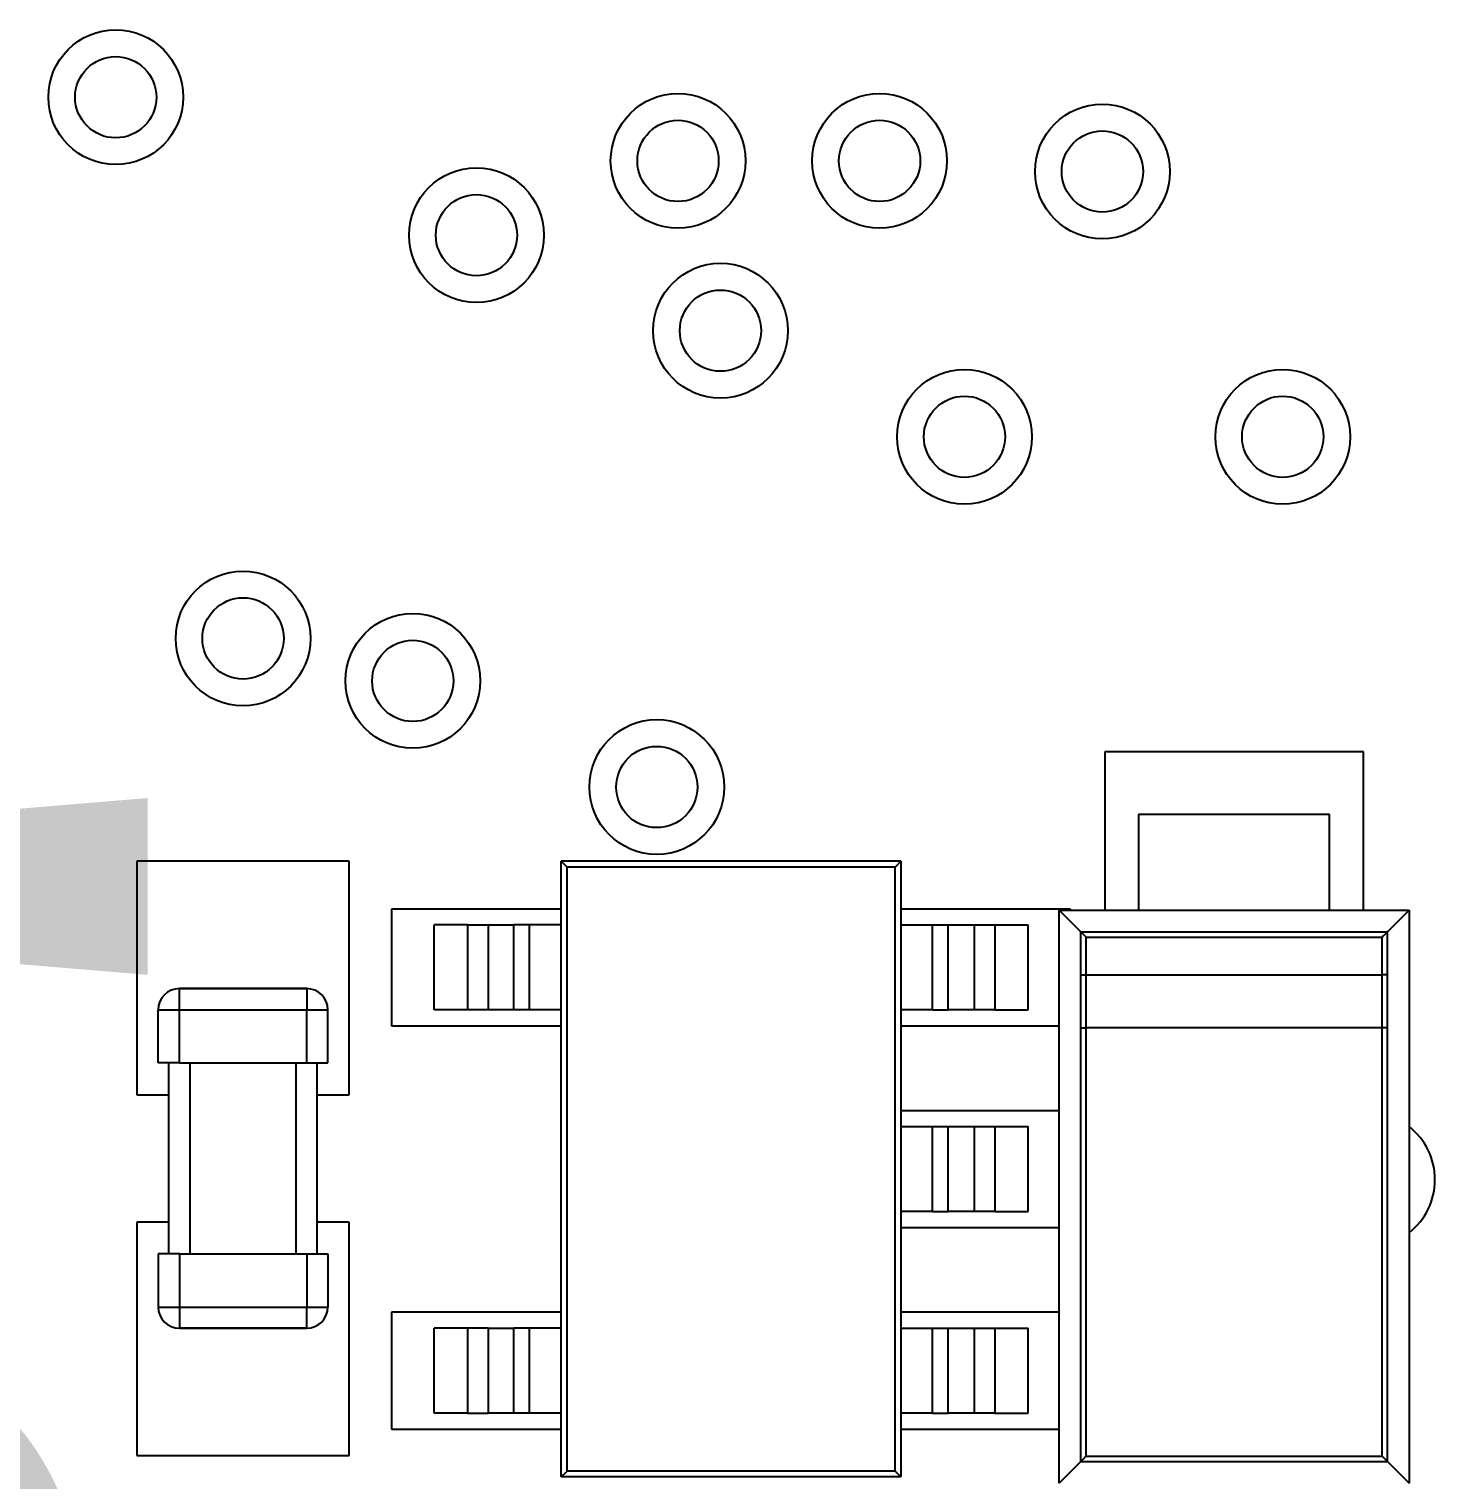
# Model space of a CAD drawing. Extents: x 68 to 194, y 85 to 140.
# Drawn here: x 84.72 to 91.35, y 105.94 to 112.77 of the extents above; entities that cross this region are included whole.
import ezdxf
from ezdxf.enums import TextEntityAlignment as Align

# ---------------------------------------------------------------- set-up
doc = ezdxf.new("R2010")
doc.units = 0
doc.layers.get('0').update_dxf_attribs({"linetype": 'CONTINUOUS'})
for name, color, linetype in [('Dimension003', 7, 'CONTINUOUS'), ('Dimension006', 7, 'CONTINUOUS'), ('View004', 7, 'CONTINUOUS')]:
    doc.layers.add(name, color=color, linetype=linetype)
doc.styles.get("Standard").update_dxf_attribs({"font": 'arial.ttf'})
doc.dimstyles.get("Standard").update_dxf_attribs({"dimscale": 0, "dimtxt": 2.5, "dimasz": 2.5, "dimexe": 1.25, "dimexo": 0.625, "dimtad": 1, "dimtxsty": 'STANDARD', "dimcen": 2.5, "dimazin": 3, "dimtfac": 1, "dimtmove": 0, "dimatfit": 3})

# ---------------------------------------------------------------- blocks, each defined once
blk = doc.blocks.new('*Dimension003')
at = {"color": 0}
for points in [[(78.7167, 116.45), (79.55, 116.45), (79.1333, 111.45)], [(78.7167, 89.45), (79.55, 89.45), (79.1333, 94.45)]]:
    blk.add_solid(points, dxfattribs=at)
at = {"layer": 'Dimension003'}
for p, q in [((80.2833, 111.45), (79.1333, 111.45)), ((79.1333, 111.45), (79.1333, 94.45)), ((80.2833, 94.45), (79.1333, 94.45))]:
    blk.add_line(p, q, dxfattribs=at)
blk.add_text('17.00', height=3.5, dxfattribs=at).set_placement((79.1333, 102.95), align=Align.CENTER)
blk = doc.blocks.new('*Dimension006')
at = {"color": 0}
for points in [[(73.7833, 108.315), (73.7833, 109.148), (78.7833, 108.731)], [(85.2833, 108.315), (85.2833, 109.148), (80.2833, 108.731)]]:
    blk.add_solid(points, dxfattribs=at)
at = {"layer": 'Dimension006'}
for p, q in [((78.7833, 111.45), (78.7833, 108.731)), ((80.2833, 111.45), (80.2833, 108.731)), ((78.7833, 108.731), (80.2833, 108.731))]:
    blk.add_line(p, q, dxfattribs=at)
blk.add_text('1.50', height=3.5, dxfattribs=at).set_placement((76.7648, 108.731), align=Align.CENTER)

msp = doc.modelspace()

# ---------------------------------------------------------------- linework, layer by layer
at = {"layer": 'View004'}
for p, q in [((89.7945, 109.366), (89.7945, 108.62)), ((91.0137, 109.366), (89.7945, 109.366)), ((89.7945, 109.366), (89.7945, 108.62)), ((91.0137, 109.366), (89.7945, 109.366)), ((91.0137, 108.62), (91.0137, 109.366)), ((91.0137, 108.62), (91.0137, 109.366)), ((89.9541, 109.07), (89.9541, 108.62)), ((90.8541, 109.07), (89.9541, 109.07)), ((89.9541, 109.07), (89.9541, 108.62)), ((90.8541, 109.07), (89.9541, 109.07)), ((90.8541, 108.62), (90.8541, 109.07)), ((90.8541, 108.62), (90.8541, 109.07)), ((86.2333, 108.85), (85.2333, 108.85)), ((85.2333, 108.85), (85.2333, 107.75)), ((86.2333, 108.85), (85.2333, 108.85)), ((85.2333, 108.85), (85.2333, 107.75)), ((86.2333, 107.75), (86.2333, 108.85)), ((86.2333, 107.75), (86.2333, 108.85)), ((87.2333, 105.95), (87.2333, 108.85)), ((87.2333, 108.85), (87.2605, 108.823)), ((88.8333, 108.85), (87.2333, 108.85)), ((87.2333, 105.95), (87.2333, 108.85)), ((87.2333, 108.85), (87.2605, 108.823)), ((88.8333, 108.85), (87.2333, 108.85)), ((88.8333, 108.85), (88.8062, 108.823)), ((88.8333, 108.85), (88.8062, 108.823)), ((88.8333, 108.85), (88.8333, 105.95)), ((88.8333, 108.85), (88.8333, 105.95)), ((87.2605, 105.977), (87.2605, 108.823)), ((88.8062, 108.823), (87.2605, 108.823)), ((87.2605, 105.977), (87.2605, 108.823)), ((88.8062, 108.823), (87.2605, 108.823)), ((88.8062, 105.977), (88.8062, 108.823)), ((88.8062, 105.977), (88.8062, 108.823)), ((87.2333, 108.625), (86.4333, 108.625)), ((86.4333, 108.625), (86.4333, 108.075)), ((87.2333, 108.625), (86.4333, 108.625)), ((86.4333, 108.625), (86.4333, 108.075)), ((89.6333, 108.625), (88.8333, 108.625)), ((89.6333, 108.625), (88.8333, 108.625)), ((89.6815, 108.518), (89.5791, 108.62)), ((89.5791, 108.62), (89.9541, 108.62)), ((89.5791, 105.92), (89.5791, 108.62)), ((89.6815, 108.518), (89.5791, 108.62)), ((89.5791, 108.62), (89.9541, 108.62)), ((89.5791, 105.92), (89.5791, 108.62)), ((89.6333, 108.62), (89.6333, 108.625)), ((89.6333, 108.62), (89.6333, 108.625)), ((89.9541, 108.62), (90.8541, 108.62)), ((89.9541, 108.62), (90.8541, 108.62)), ((90.8541, 108.62), (91.2291, 108.62)), ((90.8541, 108.62), (91.2291, 108.62)), ((91.1267, 108.518), (91.2291, 108.62)), ((91.1267, 108.518), (91.2291, 108.62)), ((91.2291, 108.62), (91.2291, 105.92)), ((91.2291, 108.62), (91.2291, 105.92)), ((86.7904, 108.55), (86.6333, 108.55)), ((86.6333, 108.15), (86.6333, 108.55)), ((86.7904, 108.55), (86.6333, 108.55)), ((86.6333, 108.15), (86.6333, 108.55)), ((86.7904, 108.55), (86.7904, 108.15)), ((86.7904, 108.55), (86.7904, 108.15)), ((86.8884, 108.55), (87.0098, 108.55)), ((86.8884, 108.55), (87.0098, 108.55)), ((86.8884, 108.55), (86.8884, 108.15)), ((86.8884, 108.55), (86.8884, 108.15)), ((87.0098, 108.15), (87.0098, 108.55)), ((87.0098, 108.15), (87.0098, 108.55)), ((87.2333, 108.55), (87.0833, 108.55)), ((87.2333, 108.55), (87.0833, 108.55)), ((87.0833, 108.15), (87.0833, 108.55)), ((87.0833, 108.15), (87.0833, 108.55)), ((88.8333, 108.55), (88.9833, 108.55)), ((88.8333, 108.55), (88.9833, 108.55)), ((88.9833, 108.15), (88.9833, 108.55)), ((88.9833, 108.15), (88.9833, 108.55)), ((89.0568, 108.55), (89.1783, 108.55)), ((89.0568, 108.55), (89.1783, 108.55)), ((89.0568, 108.15), (89.0568, 108.55)), ((89.0568, 108.15), (89.0568, 108.55)), ((89.1783, 108.55), (89.1783, 108.15)), ((89.1783, 108.55), (89.1783, 108.15)), ((89.2763, 108.55), (89.4333, 108.55)), ((89.2763, 108.55), (89.4333, 108.55)), ((89.2763, 108.55), (89.2763, 108.15)), ((89.2763, 108.55), (89.2763, 108.15)), ((89.4333, 108.15), (89.4333, 108.55)), ((89.4333, 108.15), (89.4333, 108.55)), ((89.6815, 108.518), (91.1267, 108.518)), ((89.6815, 108.315), (89.6815, 108.518)), ((89.6815, 108.518), (91.1267, 108.518)), ((89.6815, 108.315), (89.6815, 108.518)), ((89.7063, 108.493), (91.102, 108.493)), ((89.7063, 108.315), (89.7063, 108.493)), ((89.7063, 108.493), (91.102, 108.493)), ((89.7063, 108.315), (89.7063, 108.493)), ((91.102, 108.315), (91.102, 108.493)), ((91.102, 108.315), (91.102, 108.493)), ((91.1267, 108.315), (91.1267, 108.518)), ((91.1267, 108.315), (91.1267, 108.518)), ((89.6815, 108.065), (89.6815, 108.315)), ((89.6815, 108.065), (89.6815, 108.315)), ((89.7063, 108.065), (89.7063, 108.315)), ((89.7063, 108.065), (89.7063, 108.315)), ((89.7063, 108.315), (91.102, 108.315)), ((89.7063, 108.315), (91.102, 108.315)), ((91.102, 108.065), (91.102, 108.315)), ((91.102, 108.065), (91.102, 108.315)), ((91.1267, 108.065), (91.1267, 108.315)), ((91.1267, 108.065), (91.1267, 108.315)), ((85.4333, 108.25), (86.0333, 108.25)), ((86.0333, 108.25), (85.4333, 108.25)), ((85.4333, 108.25), (86.0333, 108.25)), ((86.0333, 108.25), (85.4333, 108.25)), ((85.4333, 108.25), (86.0333, 108.25)), ((85.4333, 108.25), (86.0333, 108.25)), ((86.0333, 108.25), (85.4333, 108.25)), ((86.0333, 108.25), (85.4333, 108.25)), ((85.4333, 108.25), (86.0333, 108.25)), ((85.4333, 108.25), (86.0333, 108.25)), ((86.0333, 108.25), (85.4333, 108.25)), ((86.0333, 108.25), (85.4333, 108.25)), ((85.3333, 107.9), (85.3333, 108.15)), ((85.3333, 107.9), (85.3333, 108.15)), ((85.3333, 107.9), (85.3333, 108.15)), ((85.3333, 107.9), (85.3333, 108.15)), ((85.3333, 107.9), (85.3333, 108.15)), ((85.3333, 107.9), (85.3333, 108.15)), ((85.4333, 107.9), (85.4333, 108.15)), ((85.4333, 108.15), (86.0333, 108.15)), ((85.4333, 107.9), (85.4333, 108.15)), ((85.4333, 108.15), (86.0333, 108.15)), ((85.4333, 107.9), (85.4333, 108.15)), ((85.4333, 108.15), (86.0333, 108.15)), ((85.4333, 107.9), (85.4333, 108.15)), ((85.4333, 108.15), (86.0333, 108.15)), ((85.4333, 107.9), (85.4333, 108.15)), ((85.4333, 108.15), (86.0333, 108.15)), ((85.4333, 107.9), (85.4333, 108.15)), ((85.4333, 108.15), (86.0333, 108.15)), ((86.0333, 107.9), (86.0333, 108.15)), ((86.0333, 107.9), (86.0333, 108.15)), ((86.0333, 107.9), (86.0333, 108.15)), ((86.0333, 107.9), (86.0333, 108.15)), ((86.0333, 107.9), (86.0333, 108.15)), ((86.0333, 107.9), (86.0333, 108.15)), ((86.1333, 107.9), (86.1333, 108.15)), ((86.1333, 107.9), (86.1333, 108.15)), ((86.1333, 107.9), (86.1333, 108.15)), ((86.1333, 107.9), (86.1333, 108.15)), ((86.1333, 107.9), (86.1333, 108.15)), ((86.1333, 107.9), (86.1333, 108.15)), ((86.7904, 108.15), (86.6333, 108.15)), ((86.7904, 108.15), (86.6333, 108.15)), ((87.0098, 108.15), (86.8884, 108.15)), ((87.0098, 108.15), (86.8884, 108.15)), ((87.2333, 108.15), (87.0833, 108.15)), ((87.2333, 108.15), (87.0833, 108.15)), ((88.9833, 108.15), (88.8333, 108.15)), ((88.9833, 108.15), (88.8333, 108.15)), ((89.1783, 108.15), (89.0568, 108.15)), ((89.1783, 108.15), (89.0568, 108.15)), ((89.2763, 108.15), (89.4333, 108.15)), ((89.2763, 108.15), (89.4333, 108.15)), ((86.4333, 108.075), (87.2333, 108.075)), ((86.4333, 108.075), (87.2333, 108.075)), ((88.8333, 108.075), (89.5791, 108.075)), ((88.8333, 108.075), (89.5791, 108.075)), ((89.6815, 106.022), (89.6815, 108.065)), ((89.6815, 106.022), (89.6815, 108.065)), ((89.7063, 106.047), (89.7063, 108.065)), ((89.7063, 106.047), (89.7063, 108.065)), ((91.102, 108.065), (89.7063, 108.065)), ((91.102, 108.065), (89.7063, 108.065)), ((91.102, 106.047), (91.102, 108.065)), ((91.102, 106.047), (91.102, 108.065)), ((91.1267, 106.022), (91.1267, 108.065)), ((91.1267, 106.022), (91.1267, 108.065)), ((85.3833, 107), (85.3833, 107.9)), ((85.3833, 107), (85.3833, 107.9)), ((85.3833, 107), (85.3833, 107.9)), ((85.3833, 107), (85.3833, 107.9)), ((85.4333, 107.9), (86.0333, 107.9)), ((85.4333, 107.9), (86.0333, 107.9)), ((85.4333, 107.9), (86.0333, 107.9)), ((85.4333, 107.9), (86.0333, 107.9)), ((85.4333, 107.9), (86.0333, 107.9)), ((85.4333, 107.9), (86.0333, 107.9)), ((85.4833, 107), (85.4833, 107.9)), ((85.4833, 107), (85.4833, 107.9)), ((85.9833, 107), (85.9833, 107.9)), ((85.9833, 107), (85.9833, 107.9)), ((86.0833, 107), (86.0833, 107.9)), ((86.0833, 107), (86.0833, 107.9)), ((86.0833, 107), (86.0833, 107.9)), ((86.0833, 107), (86.0833, 107.9)), ((85.2333, 107.75), (85.3833, 107.75)), ((85.2333, 107.75), (85.3833, 107.75)), ((86.0833, 107.75), (86.2333, 107.75)), ((86.0833, 107.75), (86.2333, 107.75)), ((89.5791, 107.675), (88.8333, 107.675)), ((89.5791, 107.675), (88.8333, 107.675)), ((88.8333, 107.6), (88.9833, 107.6)), ((88.8333, 107.6), (88.9833, 107.6)), ((88.9833, 107.2), (88.9833, 107.6)), ((88.9833, 107.2), (88.9833, 107.6)), ((89.0568, 107.6), (89.1783, 107.6)), ((89.0568, 107.6), (89.1783, 107.6)), ((89.0568, 107.2), (89.0568, 107.6)), ((89.0568, 107.2), (89.0568, 107.6)), ((89.1783, 107.6), (89.1783, 107.2)), ((89.1783, 107.6), (89.1783, 107.2)), ((89.2763, 107.6), (89.4333, 107.6)), ((89.2763, 107.6), (89.4333, 107.6)), ((89.2763, 107.6), (89.2763, 107.2)), ((89.2763, 107.6), (89.2763, 107.2)), ((89.4333, 107.2), (89.4333, 107.6)), ((89.4333, 107.2), (89.4333, 107.6)), ((88.9833, 107.2), (88.8333, 107.2)), ((88.9833, 107.2), (88.8333, 107.2)), ((89.1783, 107.2), (89.0568, 107.2)), ((89.1783, 107.2), (89.0568, 107.2)), ((89.2763, 107.2), (89.4333, 107.2)), ((89.2763, 107.2), (89.4333, 107.2)), ((85.3833, 107.15), (85.2333, 107.15)), ((85.2333, 107.15), (85.2333, 106.05)), ((85.3833, 107.15), (85.2333, 107.15)), ((85.2333, 107.15), (85.2333, 106.05)), ((86.2333, 107.15), (86.0833, 107.15)), ((86.2333, 107.15), (86.0833, 107.15)), ((86.2333, 106.05), (86.2333, 107.15)), ((86.2333, 106.05), (86.2333, 107.15)), ((88.8333, 107.125), (89.5791, 107.125)), ((88.8333, 107.125), (89.5791, 107.125)), ((85.3333, 107), (85.3333, 106.75)), ((85.3333, 107), (85.3333, 106.75)), ((85.3333, 107), (85.3333, 106.75)), ((85.3333, 107), (85.3333, 106.75)), ((85.3333, 107), (85.3333, 106.75)), ((85.3333, 107), (85.3333, 106.75)), ((85.4333, 107), (86.0333, 107)), ((85.4333, 107), (86.0333, 107)), ((85.4333, 107), (86.0333, 107)), ((85.4333, 107), (85.4333, 106.75)), ((85.4333, 107), (86.0333, 107)), ((85.4333, 107), (85.4333, 106.75)), ((85.4333, 107), (86.0333, 107)), ((85.4333, 107), (85.4333, 106.75)), ((85.4333, 107), (86.0333, 107)), ((85.4333, 107), (85.4333, 106.75)), ((85.4333, 107), (85.4333, 106.75)), ((85.4333, 107), (85.4333, 106.75)), ((86.0333, 107), (86.0333, 106.75)), ((86.0333, 107), (86.0333, 106.75)), ((86.0333, 107), (86.0333, 106.75)), ((86.0333, 107), (86.0333, 106.75)), ((86.0333, 107), (86.0333, 106.75)), ((86.0333, 107), (86.0333, 106.75)), ((86.1333, 107), (86.1333, 106.75)), ((86.1333, 107), (86.1333, 106.75)), ((86.1333, 107), (86.1333, 106.75)), ((86.1333, 107), (86.1333, 106.75)), ((86.1333, 107), (86.1333, 106.75)), ((86.1333, 107), (86.1333, 106.75)), ((85.4333, 106.75), (86.0333, 106.75)), ((85.4333, 106.75), (86.0333, 106.75)), ((85.4333, 106.75), (86.0333, 106.75)), ((85.4333, 106.75), (86.0333, 106.75)), ((85.4333, 106.75), (86.0333, 106.75)), ((85.4333, 106.75), (86.0333, 106.75)), ((87.2333, 106.725), (86.4333, 106.725)), ((86.4333, 106.725), (86.4333, 106.175)), ((87.2333, 106.725), (86.4333, 106.725)), ((86.4333, 106.725), (86.4333, 106.175)), ((89.5791, 106.725), (88.8333, 106.725)), ((89.5791, 106.725), (88.8333, 106.725)), ((85.4333, 106.65), (86.0333, 106.65)), ((86.0333, 106.65), (85.4333, 106.65)), ((85.4333, 106.65), (86.0333, 106.65)), ((86.0333, 106.65), (85.4333, 106.65)), ((85.4333, 106.65), (86.0333, 106.65)), ((85.4333, 106.65), (86.0333, 106.65)), ((86.0333, 106.65), (85.4333, 106.65)), ((86.0333, 106.65), (85.4333, 106.65)), ((85.4333, 106.65), (86.0333, 106.65)), ((85.4333, 106.65), (86.0333, 106.65)), ((86.0333, 106.65), (85.4333, 106.65)), ((86.0333, 106.65), (85.4333, 106.65)), ((86.6333, 106.25), (86.6333, 106.65)), ((86.7904, 106.65), (86.6333, 106.65)), ((86.6333, 106.25), (86.6333, 106.65)), ((86.7904, 106.65), (86.6333, 106.65)), ((86.7904, 106.65), (86.7904, 106.25)), ((86.7904, 106.65), (86.7904, 106.25)), ((86.8884, 106.65), (87.0098, 106.65)), ((86.8884, 106.65), (87.0098, 106.65)), ((86.8884, 106.65), (86.8884, 106.25)), ((86.8884, 106.65), (86.8884, 106.25)), ((87.0098, 106.25), (87.0098, 106.65)), ((87.0098, 106.25), (87.0098, 106.65)), ((87.2333, 106.65), (87.0833, 106.65)), ((87.2333, 106.65), (87.0833, 106.65)), ((87.0833, 106.25), (87.0833, 106.65)), ((87.0833, 106.25), (87.0833, 106.65)), ((88.8333, 106.65), (88.9833, 106.65)), ((88.8333, 106.65), (88.9833, 106.65)), ((88.9833, 106.25), (88.9833, 106.65)), ((88.9833, 106.25), (88.9833, 106.65)), ((89.0568, 106.65), (89.1783, 106.65)), ((89.0568, 106.65), (89.1783, 106.65)), ((89.0568, 106.25), (89.0568, 106.65)), ((89.0568, 106.25), (89.0568, 106.65)), ((89.1783, 106.65), (89.1783, 106.25)), ((89.1783, 106.65), (89.1783, 106.25)), ((89.2763, 106.65), (89.4333, 106.65)), ((89.2763, 106.65), (89.4333, 106.65)), ((89.2763, 106.65), (89.2763, 106.25)), ((89.2763, 106.65), (89.2763, 106.25)), ((89.4333, 106.25), (89.4333, 106.65)), ((89.4333, 106.25), (89.4333, 106.65)), ((86.7904, 106.25), (86.6333, 106.25)), ((86.7904, 106.25), (86.6333, 106.25)), ((87.0098, 106.25), (86.8884, 106.25)), ((87.0098, 106.25), (86.8884, 106.25)), ((87.2333, 106.25), (87.0833, 106.25)), ((87.2333, 106.25), (87.0833, 106.25)), ((88.9833, 106.25), (88.8333, 106.25)), ((88.9833, 106.25), (88.8333, 106.25)), ((89.1783, 106.25), (89.0568, 106.25)), ((89.1783, 106.25), (89.0568, 106.25)), ((89.2763, 106.25), (89.4333, 106.25)), ((89.2763, 106.25), (89.4333, 106.25)), ((86.4333, 106.175), (87.2333, 106.175)), ((86.4333, 106.175), (87.2333, 106.175)), ((88.8333, 106.175), (89.5791, 106.175)), ((88.8333, 106.175), (89.5791, 106.175)), ((85.2333, 106.05), (86.2333, 106.05)), ((85.2333, 106.05), (86.2333, 106.05)), ((89.7063, 106.047), (91.102, 106.047)), ((89.7063, 106.047), (91.102, 106.047)), ((87.2333, 105.95), (87.2605, 105.977)), ((87.2333, 105.95), (87.2605, 105.977)), ((88.8062, 105.977), (87.2605, 105.977)), ((88.8062, 105.977), (87.2605, 105.977)), ((88.8333, 105.95), (88.8062, 105.977)), ((88.8333, 105.95), (88.8062, 105.977)), ((89.6815, 106.022), (89.5791, 105.92)), ((89.6815, 106.022), (89.5791, 105.92)), ((89.6815, 106.022), (91.1267, 106.022)), ((89.6815, 106.022), (91.1267, 106.022)), ((91.1267, 106.022), (91.2291, 105.92)), ((91.1267, 106.022), (91.2291, 105.92)), ((88.8333, 105.95), (87.2333, 105.95)), ((88.8333, 105.95), (87.2333, 105.95))]:
    msp.add_line(p, q, dxfattribs=at)
for centre, radius in [((85.1333, 112.45), 0.3175), ((85.1333, 112.45), 0.3175), ((85.1333, 112.45), 0.1915), ((85.1333, 112.45), 0.1915), ((87.7833, 112.15), 0.3175), ((87.7833, 112.15), 0.3175), ((88.7333, 112.15), 0.3175), ((88.7333, 112.15), 0.3175), ((89.7833, 112.1), 0.3175), ((89.7833, 112.1), 0.3175), ((87.7833, 112.15), 0.1915), ((87.7833, 112.15), 0.1915), ((88.7333, 112.15), 0.1915), ((88.7333, 112.15), 0.1915), ((89.7833, 112.1), 0.1915), ((89.7833, 112.1), 0.1915), ((86.8333, 111.8), 0.3175), ((86.8333, 111.8), 0.3175), ((86.8333, 111.8), 0.1915), ((86.8333, 111.8), 0.1915), ((87.9833, 111.35), 0.3175), ((87.9833, 111.35), 0.3175), ((87.9833, 111.35), 0.1915), ((87.9833, 111.35), 0.1915), ((89.1333, 110.85), 0.3175), ((89.1333, 110.85), 0.3175), ((90.6333, 110.85), 0.3175), ((90.6333, 110.85), 0.3175), ((89.1333, 110.85), 0.1915), ((89.1333, 110.85), 0.1915), ((90.6333, 110.85), 0.1915), ((90.6333, 110.85), 0.1915), ((85.7333, 109.9), 0.3175), ((85.7333, 109.9), 0.3175), ((85.7333, 109.9), 0.1915), ((85.7333, 109.9), 0.1915), ((86.5333, 109.7), 0.3175), ((86.5333, 109.7), 0.3175), ((86.5333, 109.7), 0.1915), ((86.5333, 109.7), 0.1915), ((87.6833, 109.2), 0.3175), ((87.6833, 109.2), 0.3175), ((87.6833, 109.2), 0.1915), ((87.6833, 109.2), 0.1915)]:
    msp.add_circle(centre, radius, dxfattribs=at)
for centre, radius, start, end in [((85.4333, 108.15), 0.1, 90, 180), ((85.4333, 108.15), 0.1, 90, 180), ((85.4333, 108.15), 0.1, 90, 180), ((85.4333, 108.15), 0.1, 90, 180), ((85.4333, 108.15), 0.1, 90, 180), ((85.4333, 108.15), 0.1, 90, 180), ((86.0333, 108.15), 0.1, 0, 90), ((86.0333, 108.15), 0.1, 0, 90), ((86.0333, 108.15), 0.1, 0, 90), ((86.0333, 108.15), 0.1, 0, 90), ((86.0333, 108.15), 0.1, 0, 90), ((86.0333, 108.15), 0.1, 0, 90), ((86.0333, 108.15), 0.1, 0, 90), ((86.0333, 108.15), 0.1, 0, 90), ((86.0333, 108.15), 0.1, 0, 90), ((86.0333, 108.15), 0.1, 0, 90), ((91.0333, 107.35), 0.3175, 0, 51.9257), ((91.0333, 107.35), 0.3175, 0, 51.9257), ((91.0333, 107.35), 0.3175, -51.9257, 0), ((91.0333, 107.35), 0.3175, -51.9257, 0), ((85.4333, 106.75), 0.1, 180, -90), ((85.4333, 106.75), 0.1, 180, -90), ((85.4333, 106.75), 0.1, -180, -90), ((85.4333, 106.75), 0.1, 180, -90), ((85.4333, 106.75), 0.1, -180, -90), ((85.4333, 106.75), 0.1, 180, -90), ((85.4333, 106.75), 0.1, -180, -90), ((85.4333, 106.75), 0.1, 180, -90), ((85.4333, 106.75), 0.1, -180, -90), ((85.4333, 106.75), 0.1, 180, -90), ((86.0333, 106.75), 0.1, -90, 0), ((86.0333, 106.75), 0.1, -90, 0), ((86.0333, 106.75), 0.1, -90, 0), ((86.0333, 106.75), 0.1, -90, 0), ((86.0333, 106.75), 0.1, -90, 0), ((86.0333, 106.75), 0.1, -90, 0), ((86.0333, 106.75), 0.1, -90, 0), ((86.0333, 106.75), 0.1, -90, 0), ((86.0333, 106.75), 0.1, -90, 0), ((86.0333, 106.75), 0.1, -90, 0)]:
    msp.add_arc(centre, radius, start, end, dxfattribs=at)
for points, degree in [([(86.7904, 108.55), (86.8366, 108.55), (86.8798, 108.55), (86.8884, 108.55)], 3), ([(86.7904, 108.55), (86.8366, 108.55), (86.8798, 108.55), (86.8884, 108.55)], 3), ([(87.0833, 108.55), (87.0487, 108.55), (87.0163, 108.55), (87.0098, 108.55)], 3), ([(87.0833, 108.55), (87.0487, 108.55), (87.0163, 108.55), (87.0098, 108.55)], 3), ([(88.9833, 108.55), (89.018, 108.55), (89.0504, 108.55), (89.0568, 108.55)], 3), ([(88.9833, 108.55), (89.018, 108.55), (89.0504, 108.55), (89.0568, 108.55)], 3), ([(89.1783, 108.55), (89.1868, 108.55), (89.23, 108.55), (89.2763, 108.55)], 3), ([(89.1783, 108.55), (89.1868, 108.55), (89.23, 108.55), (89.2763, 108.55)], 3), ([(89.6815, 108.518), (89.6859, 108.513), (89.7063, 108.493)], 2), ([(89.6815, 108.518), (89.6859, 108.513), (89.7063, 108.493)], 2), ([(91.1267, 108.518), (91.1223, 108.513), (91.102, 108.493)], 2), ([(91.1267, 108.518), (91.1223, 108.513), (91.102, 108.493)], 2), ([(89.6815, 108.315), (89.6859, 108.315), (89.7063, 108.315)], 2), ([(89.6815, 108.315), (89.6859, 108.315), (89.7063, 108.315)], 2), ([(91.1267, 108.315), (91.1223, 108.315), (91.102, 108.315)], 2), ([(91.1267, 108.315), (91.1223, 108.315), (91.102, 108.315)], 2), ([(85.4333, 108.15), (85.4333, 108.203), (85.4333, 108.251), (85.4333, 108.25)], 3), ([(85.4333, 108.15), (85.4333, 108.203), (85.4333, 108.251), (85.4333, 108.25)], 3), ([(85.4333, 108.15), (85.4333, 108.203), (85.4333, 108.251), (85.4333, 108.25)], 3), ([(85.4333, 108.15), (85.4333, 108.203), (85.4333, 108.251), (85.4333, 108.25)], 3), ([(85.4333, 108.15), (85.4333, 108.203), (85.4333, 108.251), (85.4333, 108.25)], 3), ([(85.4333, 108.15), (85.4333, 108.203), (85.4333, 108.251), (85.4333, 108.25)], 3), ([(86.0333, 108.25), (86.0333, 108.251), (86.0333, 108.203), (86.0333, 108.15)], 3), ([(86.0333, 108.25), (86.0333, 108.251), (86.0333, 108.203), (86.0333, 108.15)], 3), ([(86.0333, 108.25), (86.0333, 108.251), (86.0333, 108.203), (86.0333, 108.15)], 3), ([(86.0333, 108.25), (86.0333, 108.251), (86.0333, 108.203), (86.0333, 108.15)], 3), ([(86.0333, 108.25), (86.0333, 108.251), (86.0333, 108.203), (86.0333, 108.15)], 3), ([(86.0333, 108.25), (86.0333, 108.251), (86.0333, 108.203), (86.0333, 108.15)], 3), ([(85.3333, 108.15), (85.3322, 108.15), (85.3799, 108.15), (85.4333, 108.15)], 3), ([(85.3333, 108.15), (85.3322, 108.15), (85.3799, 108.15), (85.4333, 108.15)], 3), ([(85.3333, 108.15), (85.3322, 108.15), (85.3799, 108.15), (85.4333, 108.15)], 3), ([(85.3333, 108.15), (85.3322, 108.15), (85.3799, 108.15), (85.4333, 108.15)], 3), ([(85.3333, 108.15), (85.3322, 108.15), (85.3799, 108.15), (85.4333, 108.15)], 3), ([(85.3333, 108.15), (85.3322, 108.15), (85.3799, 108.15), (85.4333, 108.15)], 3), ([(86.0333, 108.15), (86.0868, 108.15), (86.1345, 108.15), (86.1333, 108.15)], 3), ([(86.0333, 108.15), (86.0868, 108.15), (86.1345, 108.15), (86.1333, 108.15)], 3), ([(86.0333, 108.15), (86.0868, 108.15), (86.1345, 108.15), (86.1333, 108.15)], 3), ([(86.0333, 108.15), (86.0868, 108.15), (86.1345, 108.15), (86.1333, 108.15)], 3), ([(86.0333, 108.15), (86.0868, 108.15), (86.1345, 108.15), (86.1333, 108.15)], 3), ([(86.0333, 108.15), (86.0868, 108.15), (86.1345, 108.15), (86.1333, 108.15)], 3), ([(86.8884, 108.15), (86.8798, 108.15), (86.8366, 108.15), (86.7904, 108.15)], 3), ([(86.8884, 108.15), (86.8798, 108.15), (86.8366, 108.15), (86.7904, 108.15)], 3), ([(87.0833, 108.15), (87.0487, 108.15), (87.0163, 108.15), (87.0098, 108.15)], 3), ([(87.0833, 108.15), (87.0487, 108.15), (87.0163, 108.15), (87.0098, 108.15)], 3), ([(88.9833, 108.15), (89.018, 108.15), (89.0504, 108.15), (89.0568, 108.15)], 3), ([(88.9833, 108.15), (89.018, 108.15), (89.0504, 108.15), (89.0568, 108.15)], 3), ([(89.2763, 108.15), (89.23, 108.15), (89.1868, 108.15), (89.1783, 108.15)], 3), ([(89.2763, 108.15), (89.23, 108.15), (89.1868, 108.15), (89.1783, 108.15)], 3), ([(89.6815, 108.065), (89.6859, 108.065), (89.7063, 108.065)], 2), ([(89.6815, 108.065), (89.6859, 108.065), (89.7063, 108.065)], 2), ([(91.1267, 108.065), (91.1223, 108.065), (91.102, 108.065)], 2), ([(91.1267, 108.065), (91.1223, 108.065), (91.102, 108.065)], 2), ([(85.4333, 107.9), (85.3799, 107.9), (85.3322, 107.9), (85.3333, 107.9)], 3), ([(85.4333, 107.9), (85.3799, 107.9), (85.3322, 107.9), (85.3333, 107.9)], 3), ([(85.4333, 107.9), (85.3799, 107.9), (85.3322, 107.9), (85.3333, 107.9)], 3), ([(85.4333, 107.9), (85.3799, 107.9), (85.3322, 107.9), (85.3333, 107.9)], 3), ([(85.4333, 107.9), (85.3799, 107.9), (85.3322, 107.9), (85.3333, 107.9)], 3), ([(85.4333, 107.9), (85.3799, 107.9), (85.3322, 107.9), (85.3333, 107.9)], 3), ([(86.0333, 107.9), (86.0868, 107.9), (86.1345, 107.9), (86.1333, 107.9)], 3), ([(86.0333, 107.9), (86.0868, 107.9), (86.1345, 107.9), (86.1333, 107.9)], 3), ([(86.0333, 107.9), (86.0868, 107.9), (86.1345, 107.9), (86.1333, 107.9)], 3), ([(86.0333, 107.9), (86.0868, 107.9), (86.1345, 107.9), (86.1333, 107.9)], 3), ([(86.0333, 107.9), (86.0868, 107.9), (86.1345, 107.9), (86.1333, 107.9)], 3), ([(86.0333, 107.9), (86.0868, 107.9), (86.1345, 107.9), (86.1333, 107.9)], 3), ([(88.9833, 107.6), (89.018, 107.6), (89.0504, 107.6), (89.0568, 107.6)], 3), ([(88.9833, 107.6), (89.018, 107.6), (89.0504, 107.6), (89.0568, 107.6)], 3), ([(89.1783, 107.6), (89.1868, 107.6), (89.23, 107.6), (89.2763, 107.6)], 3), ([(89.1783, 107.6), (89.1868, 107.6), (89.23, 107.6), (89.2763, 107.6)], 3), ([(88.9833, 107.2), (89.018, 107.2), (89.0504, 107.2), (89.0568, 107.2)], 3), ([(88.9833, 107.2), (89.018, 107.2), (89.0504, 107.2), (89.0568, 107.2)], 3), ([(89.2763, 107.2), (89.23, 107.2), (89.1868, 107.2), (89.1783, 107.2)], 3), ([(89.2763, 107.2), (89.23, 107.2), (89.1868, 107.2), (89.1783, 107.2)], 3), ([(85.4333, 107), (85.3799, 107), (85.3322, 107), (85.3333, 107)], 3), ([(85.4333, 107), (85.3799, 107), (85.3322, 107), (85.3333, 107)], 3), ([(85.4333, 107), (85.3799, 107), (85.3322, 107), (85.3333, 107)], 3), ([(85.4333, 107), (85.3799, 107), (85.3322, 107), (85.3333, 107)], 3), ([(85.4333, 107), (85.3799, 107), (85.3322, 107), (85.3333, 107)], 3), ([(85.4333, 107), (85.3799, 107), (85.3322, 107), (85.3333, 107)], 3), ([(86.0333, 107), (86.0868, 107), (86.1345, 107), (86.1333, 107)], 3), ([(86.0333, 107), (86.0868, 107), (86.1345, 107), (86.1333, 107)], 3), ([(86.0333, 107), (86.0868, 107), (86.1345, 107), (86.1333, 107)], 3), ([(86.0333, 107), (86.0868, 107), (86.1345, 107), (86.1333, 107)], 3), ([(86.0333, 107), (86.0868, 107), (86.1345, 107), (86.1333, 107)], 3), ([(86.0333, 107), (86.0868, 107), (86.1345, 107), (86.1333, 107)], 3), ([(85.3333, 106.75), (85.3322, 106.75), (85.3799, 106.75), (85.4333, 106.75)], 3), ([(85.3333, 106.75), (85.3322, 106.75), (85.3799, 106.75), (85.4333, 106.75)], 3), ([(85.3333, 106.75), (85.3322, 106.75), (85.3799, 106.75), (85.4333, 106.75)], 3), ([(85.3333, 106.75), (85.3322, 106.75), (85.3799, 106.75), (85.4333, 106.75)], 3), ([(85.3333, 106.75), (85.3322, 106.75), (85.3799, 106.75), (85.4333, 106.75)], 3), ([(85.3333, 106.75), (85.3322, 106.75), (85.3799, 106.75), (85.4333, 106.75)], 3), ([(85.4333, 106.75), (85.4333, 106.697), (85.4333, 106.649), (85.4333, 106.65)], 3), ([(85.4333, 106.75), (85.4333, 106.697), (85.4333, 106.649), (85.4333, 106.65)], 3), ([(85.4333, 106.75), (85.4333, 106.697), (85.4333, 106.649), (85.4333, 106.65)], 3), ([(85.4333, 106.75), (85.4333, 106.697), (85.4333, 106.649), (85.4333, 106.65)], 3), ([(85.4333, 106.75), (85.4333, 106.697), (85.4333, 106.649), (85.4333, 106.65)], 3), ([(85.4333, 106.75), (85.4333, 106.697), (85.4333, 106.649), (85.4333, 106.65)], 3), ([(86.0333, 106.75), (86.0868, 106.75), (86.1345, 106.75), (86.1333, 106.75)], 3), ([(86.0333, 106.65), (86.0333, 106.649), (86.0333, 106.697), (86.0333, 106.75)], 3), ([(86.0333, 106.65), (86.0333, 106.649), (86.0333, 106.697), (86.0333, 106.75)], 3), ([(86.0333, 106.75), (86.0868, 106.75), (86.1345, 106.75), (86.1333, 106.75)], 3), ([(86.0333, 106.75), (86.0868, 106.75), (86.1345, 106.75), (86.1333, 106.75)], 3), ([(86.0333, 106.65), (86.0333, 106.649), (86.0333, 106.697), (86.0333, 106.75)], 3), ([(86.0333, 106.65), (86.0333, 106.649), (86.0333, 106.697), (86.0333, 106.75)], 3), ([(86.0333, 106.75), (86.0868, 106.75), (86.1345, 106.75), (86.1333, 106.75)], 3), ([(86.0333, 106.75), (86.0868, 106.75), (86.1345, 106.75), (86.1333, 106.75)], 3), ([(86.0333, 106.65), (86.0333, 106.649), (86.0333, 106.697), (86.0333, 106.75)], 3), ([(86.0333, 106.75), (86.0868, 106.75), (86.1345, 106.75), (86.1333, 106.75)], 3), ([(86.0333, 106.65), (86.0333, 106.649), (86.0333, 106.697), (86.0333, 106.75)], 3), ([(86.8884, 106.65), (86.8798, 106.65), (86.8366, 106.65), (86.7904, 106.65)], 3), ([(86.8884, 106.65), (86.8798, 106.65), (86.8366, 106.65), (86.7904, 106.65)], 3), ([(87.0833, 106.65), (87.0487, 106.65), (87.0163, 106.65), (87.0098, 106.65)], 3), ([(87.0833, 106.65), (87.0487, 106.65), (87.0163, 106.65), (87.0098, 106.65)], 3), ([(88.9833, 106.65), (89.018, 106.65), (89.0504, 106.65), (89.0568, 106.65)], 3), ([(88.9833, 106.65), (89.018, 106.65), (89.0504, 106.65), (89.0568, 106.65)], 3), ([(89.1783, 106.65), (89.1868, 106.65), (89.23, 106.65), (89.2763, 106.65)], 3), ([(89.1783, 106.65), (89.1868, 106.65), (89.23, 106.65), (89.2763, 106.65)], 3), ([(86.7904, 106.25), (86.8366, 106.25), (86.8798, 106.25), (86.8884, 106.25)], 3), ([(86.7904, 106.25), (86.8366, 106.25), (86.8798, 106.25), (86.8884, 106.25)], 3), ([(87.0833, 106.25), (87.0487, 106.25), (87.0163, 106.25), (87.0098, 106.25)], 3), ([(87.0833, 106.25), (87.0487, 106.25), (87.0163, 106.25), (87.0098, 106.25)], 3), ([(88.9833, 106.25), (89.018, 106.25), (89.0504, 106.25), (89.0568, 106.25)], 3), ([(88.9833, 106.25), (89.018, 106.25), (89.0504, 106.25), (89.0568, 106.25)], 3), ([(89.2763, 106.25), (89.23, 106.25), (89.1868, 106.25), (89.1783, 106.25)], 3), ([(89.2763, 106.25), (89.23, 106.25), (89.1868, 106.25), (89.1783, 106.25)], 3), ([(89.6815, 106.022), (89.6859, 106.027), (89.7063, 106.047)], 2), ([(89.6815, 106.022), (89.6859, 106.027), (89.7063, 106.047)], 2), ([(91.1267, 106.022), (91.1223, 106.027), (91.102, 106.047)], 2), ([(91.1267, 106.022), (91.1223, 106.027), (91.102, 106.047)], 2)]:
    msp.add_open_spline(points, degree=degree, dxfattribs=at)

# ---------------------------------------------------------------- dimensions: what is measured, and where the dimension line sits
at = {"layer": 'Dimension003'}
dim = msp.add_linear_dim(base=(79.1333, 102.95), p1=(80.2833, 111.45), p2=(80.2833, 94.45), angle=90, text='17.00', dimstyle='STANDARD', dxfattribs=at)
dim.commit()
dim.dimension.update_dxf_attribs({"geometry": '*Dimension003', "text_midpoint": (74.1333, 102.95)})
at = {"layer": 'Dimension006'}
dim = msp.add_linear_dim(base=(76.7648, 108.731), p1=(78.7833, 111.45), p2=(80.2833, 111.45), text='1.50', dimstyle='STANDARD', dxfattribs=at)
dim.commit()
dim.dimension.update_dxf_attribs({"geometry": '*Dimension006', "text_midpoint": (76.7648, 113.731)})

doc.saveas('drawing.dxf')
